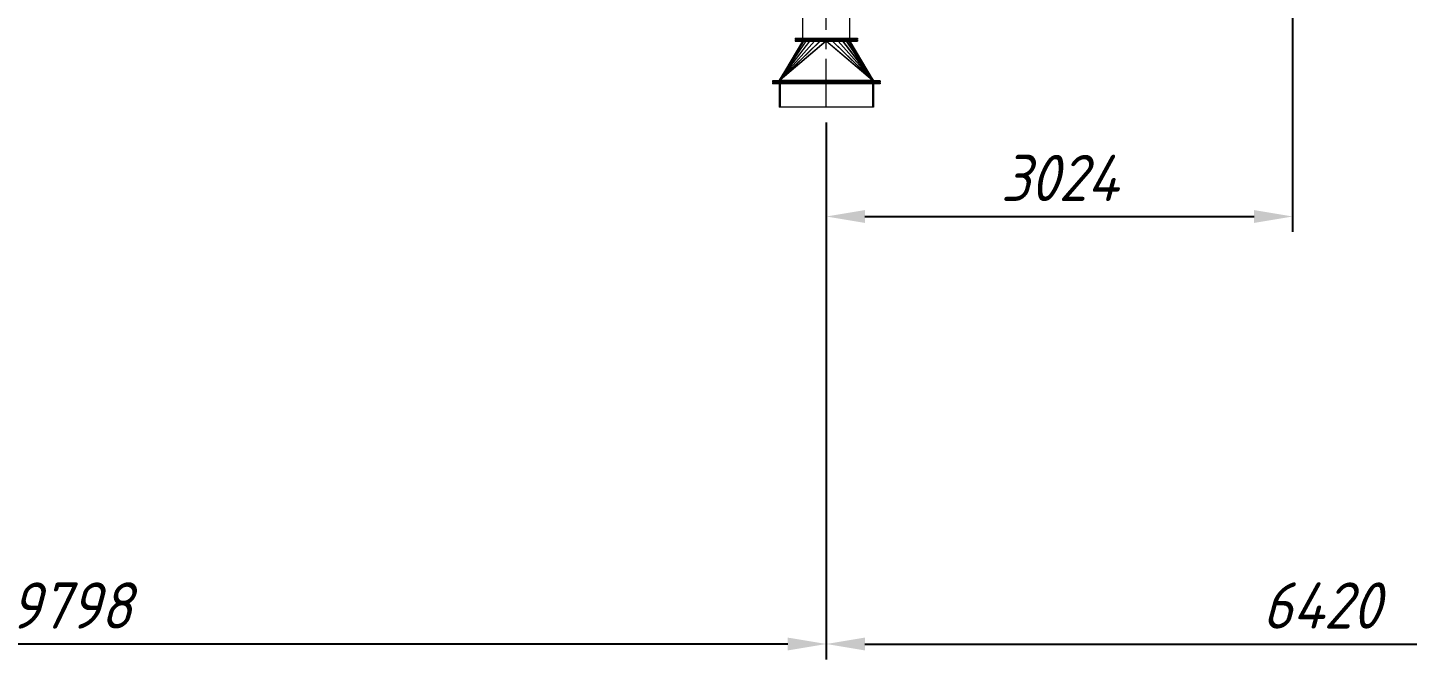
# Model space of a CAD drawing. Header units: inches. Extents: x -350577 to -266477, y -437959 to -377535.
# Drawn here: x -334236 to -325289, y -401885 to -397785 of the extents above; entities that cross this region are included whole.
import ezdxf

# ---------------------------------------------------------------- set-up
doc = ezdxf.new("R2010")
doc.units = ezdxf.units.IN
doc.header["$MEASUREMENT"] = 0
doc.linetypes.add('CENTER', pattern=[2, 1.25, -0.25, 0.25, -0.25])
doc.layers.add('CENTER       (itatec)', color=4, linetype='CENTER', lineweight=9)
doc.layers.add('ORGINAL (itatec)', color=3, linetype='Continuous', lineweight=9)
doc.styles.add('Geniso', font='geniso.shx', dxfattribs={"oblique": 15})
doc.dimstyles.new('scale 1b100', dxfattribs={"dimscale": 100, "dimtxt": 3, "dimasz": 2.5, "dimexe": 1, "dimexo": 1, "dimgap": 1, "dimtad": 1, "dimdec": 0, "dimzin": 0, "dimdsep": 46, "dimtxsty": 'Geniso', "dimcen": 0, "dimclrd": 1, "dimclre": 1, "dimclrt": 7, "dimadec": 0, "dimazin": 0, "dimtfac": 1, "dimtdec": 0, "dimtmove": 0, "dimatfit": 3, "dimfxl": 0.75, "dimtolj": 1, "dimtzin": 0, "dimarcsym": 0})

# ---------------------------------------------------------------- blocks, each defined once
blk = doc.blocks.new('*D21')
at = {"layer": 'Defpoints', "color": 0, "transparency": 16777216}
for p in [(-329057.2, -398300.3), (-322637.2, -400636.3), (-322637.2, -401785)]:
    blk.add_point(p, dxfattribs=at)
at = {"layer": 'ORGINAL (itatec)', "color": 1, "lineweight": -2, "transparency": 16777216}
for p, q in [((-329057.2, -398400.3), (-329057.2, -401885)), ((-322637.2, -400736.3), (-322637.2, -401885)), ((-328807.2, -401785), (-322887.2, -401785))]:
    blk.add_line(p, q, dxfattribs=at)
at = {"layer": 'ORGINAL (itatec)', "color": 1, "transparency": 16777216}
for points in [[(-328807.2, -401743.4), (-328807.2, -401826.7), (-329057.2, -401785)], [(-322887.2, -401743.4), (-322887.2, -401826.7), (-322637.2, -401785)]]:
    blk.add_solid(points, dxfattribs=at)
at = {"layer": 'ORGINAL (itatec)', "color": 7, "transparency": 16777216, "insert": (-325847.2, -401535), "char_height": 300, "attachment_point": 5, "style": 'Geniso'}
blk.add_mtext('\\A1;6420', dxfattribs=at)
blk = doc.blocks.new('*D22')
at = {"layer": 'Defpoints', "color": 0, "transparency": 16777216}
for p in [(-329057.2, -398300.3), (-338855.2, -399139), (-338855.2, -401785)]:
    blk.add_point(p, dxfattribs=at)
at = {"layer": 'ORGINAL (itatec)', "color": 1, "lineweight": -2, "transparency": 16777216}
for p, q in [((-329057.2, -398400.3), (-329057.2, -401885)), ((-338855.2, -399239), (-338855.2, -401885)), ((-329307.2, -401785), (-338605.2, -401785))]:
    blk.add_line(p, q, dxfattribs=at)
at = {"layer": 'ORGINAL (itatec)', "color": 1, "transparency": 16777216}
for points in [[(-338605.2, -401743.4), (-338605.2, -401826.7), (-338855.2, -401785)], [(-329307.2, -401743.4), (-329307.2, -401826.7), (-329057.2, -401785)]]:
    blk.add_solid(points, dxfattribs=at)
at = {"layer": 'ORGINAL (itatec)', "color": 7, "transparency": 16777216, "insert": (-333956.2, -401535), "char_height": 300, "attachment_point": 5, "style": 'Geniso'}
blk.add_mtext('\\A1;9798', dxfattribs=at)
blk = doc.blocks.new('*D58')
at = {"layer": 'Defpoints', "color": 0, "transparency": 16777216}
for p in [(-328637.9, -395942.2), (-329057.2, -396772.1), (-328516, -397168.5), (-326033.5, -397379.7), (-329057.2, -398300.3)]:
    blk.add_point(p, dxfattribs=at)
at = {"layer": 'ORGINAL (itatec)', "color": 1, "lineweight": -2, "transparency": 16777216}
blk.add_arc((-329057.2, -395710.7), 1555, 279.22174, 321.88184, dxfattribs=at)
at = {"layer": 'ORGINAL (itatec)', "color": 1, "transparency": 16777216}
for points in [[(-327868.6, -396647.6), (-327799.2, -396693.6), (-327695.9, -396462.1)], [(-328804.7, -397287.1), (-328811.4, -397204.1), (-329057.2, -397265.7)]]:
    blk.add_solid(points, dxfattribs=at)
at = {"layer": 'ORGINAL (itatec)', "color": 7, "transparency": 16777216, "insert": (-328393.9, -396834.5), "char_height": 300, "attachment_point": 5, "rotation": 30.55179, "style": 'Geniso'}
blk.add_mtext('\\A1;61°', dxfattribs=at)
blk = doc.blocks.new('*D60')
at = {"layer": 'Defpoints', "color": 0, "transparency": 16777216}
for p in [(-326033.5, -397379.7), (-329057.2, -398300.3), (-326033.5, -399010.5)]:
    blk.add_point(p, dxfattribs=at)
at = {"layer": 'ORGINAL (itatec)', "color": 1, "lineweight": -2, "transparency": 16777216}
for p, q in [((-326033.5, -397479.7), (-326033.5, -399110.5)), ((-329057.2, -398400.3), (-329057.2, -399110.5)), ((-328807.2, -399010.5), (-326283.5, -399010.5))]:
    blk.add_line(p, q, dxfattribs=at)
at = {"layer": 'ORGINAL (itatec)', "color": 1, "transparency": 16777216}
for points in [[(-328807.2, -398968.8), (-328807.2, -399052.2), (-329057.2, -399010.5)], [(-326283.5, -398968.8), (-326283.5, -399052.2), (-326033.5, -399010.5)]]:
    blk.add_solid(points, dxfattribs=at)
at = {"layer": 'ORGINAL (itatec)', "color": 7, "transparency": 16777216, "insert": (-327545.4, -398760.5), "char_height": 300, "attachment_point": 5, "style": 'Geniso'}
blk.add_mtext('\\A1;3024', dxfattribs=at)

msp = doc.modelspace()

# ---------------------------------------------------------------- linework, layer by layer
at = {"layer": 'CENTER       (itatec)', "ltscale": 250}
msp.add_lwpolyline([(-329057.2, -398300.3), (-329057.2, -396772.1, 0.037719), (-329063.6, -396688.3), (-329196.9, -395857), (-329434.3, -394376.7), (-330598.3, -387705.3)], format="xyb", dxfattribs=at)
at = {"layer": 'ORGINAL (itatec)', "extrusion": (0, 1, 0)}
for p, q in [((-329208.7, -397853.8), (-329208.7, -397675.3)), ((-328905.7, -397853.8), (-328905.7, -397675.3)), ((-329209.7, -397873.8), (-329362.2, -398127.7)), ((-329361.8, -398127.2), (-329209.6, -397873.8)), ((-329204.6, -397873.8), (-329361.8, -398127.2)), ((-329189.5, -397873.8), (-329361, -398126.6)), ((-329361, -398126.6), (-329204.2, -397873.8)), ((-329360.3, -398126.3), (-329189, -397873.8)), ((-329165.7, -397873.8), (-329360.3, -398126.3)), ((-329134.8, -397873.8), (-329359.7, -398126.2)), ((-329359.7, -398126.2), (-329165.2, -397873.8)), ((-329359.1, -398126.3), (-329134.1, -397873.8)), ((-329098.7, -397873.8), (-329359.1, -398126.3)), ((-329059.8, -397873.8), (-329358.4, -398126.5)), ((-329358.4, -398126.5), (-329097.8, -397873.8)), ((-329057.2, -397873.8), (-329357.2, -398126.8)), ((-329259.7, -397853.8), (-328854.7, -397853.8)), ((-329259.7, -397853.8), (-329259.7, -397861.8)), ((-329259.7, -397861.8), (-328854.7, -397861.8)), ((-329259.7, -397865.8), (-328854.7, -397865.8)), ((-329259.7, -397865.8), (-329259.7, -397873.8)), ((-329259.7, -397873.8), (-328854.7, -397873.8)), ((-329209.7, -397873.8), (-329209.7, -397873.8)), ((-329058.1, -397874.6), (-329058.2, -397873.8)), ((-328757.2, -398126.8), (-329057.2, -397873.8)), ((-329057, -397874), (-329056.9, -397873.8)), ((-329055.4, -397873.8), (-328756.8, -398126.5)), ((-328756.8, -398126.5), (-329017.4, -397873.8)), ((-329016.4, -397873.8), (-328756.1, -398126.3)), ((-328756.1, -398126.3), (-328981.1, -397873.8)), ((-328980.4, -397873.8), (-328755.5, -398126.2)), ((-328755.5, -398126.2), (-328950, -397873.8)), ((-328949.4, -397873.8), (-328754.8, -398126.3)), ((-328754.8, -398126.3), (-328926.1, -397873.8)), ((-328925.6, -397873.8), (-328754.2, -398126.6)), ((-328754.2, -398126.6), (-328911, -397873.8)), ((-328910.5, -397873.8), (-328753.4, -398127.2)), ((-328753.4, -398127.2), (-328905.5, -397873.8)), ((-328905.5, -397873.8), (-328905.4, -397873.8)), ((-328905.4, -397873.8), (-328753, -398127.7)), ((-328854.7, -397853.8), (-328854.7, -397861.8)), ((-328854.7, -397865.8), (-328854.7, -397873.8)), ((-329407.2, -398130.3), (-329407.2, -398138.3)), ((-328707.2, -398130.3), (-329407.2, -398130.3)), ((-328707.2, -398138.3), (-329407.2, -398138.3)), ((-329407.2, -398142.3), (-329407.2, -398150.3)), ((-328707.2, -398142.3), (-329407.2, -398142.3)), ((-329357.9, -398130.3), (-329362.2, -398127.7)), ((-329357.9, -398130.3), (-329361.8, -398127.2)), ((-329357.9, -398130.3), (-329361, -398126.6)), ((-329357.9, -398130.3), (-329360.3, -398126.3)), ((-329357.9, -398130.3), (-329359.7, -398126.2)), ((-329357.9, -398130.3), (-329359.1, -398126.3)), ((-329357.9, -398130.3), (-329358.4, -398126.5)), ((-329357.9, -398130.3), (-329357.2, -398129.7)), ((-329357.2, -398130.3), (-329357.2, -398126.8)), ((-329357.2, -398126.8), (-328757.2, -398126.8)), ((-328757.2, -398130.3), (-328755.5, -398126.2)), ((-328757.2, -398130.3), (-328754.8, -398126.3)), ((-328757.2, -398130.3), (-328756.1, -398126.3)), ((-328757.2, -398130.3), (-328756.8, -398126.5)), ((-328757.2, -398130.3), (-328754.2, -398126.6)), ((-328757.2, -398130.3), (-328757.2, -398126.8)), ((-328757.2, -398130.3), (-328753.4, -398127.2)), ((-328757.2, -398130.3), (-328753, -398127.7)), ((-328707.2, -398130.3), (-328707.2, -398138.3)), ((-328707.2, -398142.3), (-328707.2, -398150.3)), ((-328707.2, -398150.3), (-329407.2, -398150.3)), ((-329362.2, -398150.3), (-329362.2, -398300.3)), ((-329357.2, -398150.3), (-329357.2, -398300.3)), ((-328757.2, -398150.3), (-328757.2, -398300.3)), ((-328752.2, -398150.3), (-328752.2, -398300.3)), ((-329357.2, -398300.3), (-329362.2, -398300.3)), ((-328757.2, -398300.3), (-329357.2, -398300.3)), ((-328752.2, -398300.3), (-328757.2, -398300.3))]:
    msp.add_line(p, q, dxfattribs=at)

# ---------------------------------------------------------------- dimensions: what is measured, and where the dimension line sits
at = {"layer": 'ORGINAL (itatec)'}
dim = msp.add_angular_dim_2l(base=(-328516, -397168.5), line1=((-326033.5, -397379.7), (-328637.9, -395942.2)), line2=((-329057.2, -398300.3), (-329057.2, -396772.1)), dimstyle='scale 1b100', dxfattribs=at)
dim.commit()
dim.dimension.update_dxf_attribs({"geometry": '*D58', "text_midpoint": (-328393.9, -396834.5)})
for base, p2, picture, middle in [((-326033.5, -399010.5), (-326033.5, -397379.7), '*D60', (-327545.4, -398760.5)), ((-338855.2, -401785), (-338855.2, -399139), '*D22', (-333956.2, -401535)), ((-322637.2, -401785), (-322637.2, -400636.3), '*D21', (-325847.2, -401535))]:
    dim = msp.add_linear_dim(base=base, p1=(-329057.2, -398300.3), p2=p2, dimstyle='scale 1b100', dxfattribs=at)
    dim.commit()
    dim.dimension.update_dxf_attribs({"geometry": picture, "text_midpoint": middle})

doc.saveas('drawing.dxf')
